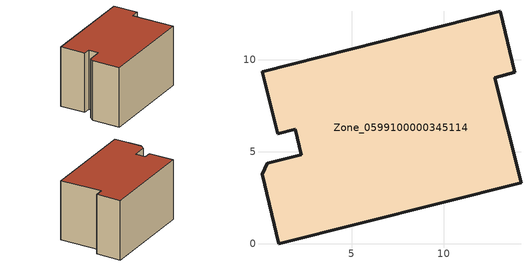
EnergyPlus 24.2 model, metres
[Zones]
Zone_0599100000345114
 floor ground (C_G): 13.09,12.65 13.88,9.32 12.77,9.04 14.21,3.33 1.04,0 0.12,3.77 0.41,4.37 2.26,4.84 1.92,6.22 0.97,5.98 0.12,9.36 z0
 wall outside (C_F): 14.21,3.33 12.77,9.04 13.88,9.32 13.09,12.65 0.12,9.36 0.97,5.98 1.92,6.22 2.26,4.84 0.41,4.37 0.12,3.77 1.04,0 14.21,3.33 z0:8.35
 roof outside (C_R): 0.12,3.77 1.04,0 14.21,3.33 12.77,9.04 13.88,9.32 13.09,12.65 0.12,9.36 0.97,5.98 1.92,6.22 2.26,4.84 0.41,4.37 z8.35
[BUILDING]
Pand.0599100000345114: North Axis=0; Terrain=City; Loads Convergence Tolerance Value=0.04; Temperature Convergence Tolerance Value=0.4; Solar Distribution=FullExterior; Maximum Number of Warmup Days=25; Minimum Number of Warmup Days=1
[Site:Location]
Rotterdam.The.Hague.AP_ZH_NLD Design_Conditions: Latitude=51.96; Longitude=4.45; Time Zone=1; Elevation=-4.5
[SITE:GROUNDTEMPERATURE:BUILDINGSURFACE]
18, 18, 18, 18, 18, 18, 18, 18, 18, 18, 18, 18
[MATERIAL] Thermal Absorptance=0.9; Solar Absorptance=0.7; Visible Absorptance=0.7
Name | Roughness | Thickness | Conductivity | Density | Specific Heat
G.TC.1992-2005 | MediumSmooth | 0.15 | 0.06 | 540 | 1210
F.TC.1992-2005 | Rough | 0.3 | 0.12 | 1920 | 840
R.TC.1992-2005 | MediumRough | 0.2 | 0.08 | 1500 | 1000
[CONSTRUCTION]
C_G: G.TC.1992-2005
C_F: F.TC.1992-2005
C_R: R.TC.1992-2005
[ZONE]
Zone_0599100000345114: Type=1; Multiplier=1; Ceiling Height=Autocalculate; Volume=Autocalculate; Floor Area=autocalculate; Part of Total Floor Area=Yes
[ZONEINFILTRATION:DESIGNFLOWRATE]
Infil_Zone_0599100000345114: Zone or ZoneList or Space or SpaceList=Zone_0599100000345114; Schedule=AlwaysOn; Design Flow Rate Calculation Method=Flow/Area; Flow Rate per Floor Area=0.0015; Constant Term Coefficient=1; Temperature Term Coefficient=0; Velocity Term Coefficient=0; Velocity Squared Term Coefficient=0
[HVACTEMPLATE:ZONE:IDEALLOADSAIRSYSTEM]
Zone_0599100000345114: Maximum Heating Supply Air Temperature=50; Minimum Cooling Supply Air Temperature=13; Maximum Heating Supply Air Humidity Ratio=0.0156; Minimum Cooling Supply Air Humidity Ratio=0.0077; Heating Limit=NoLimit; Cooling Limit=NoLimit; Dehumidification Control Type=ConstantSensibleHeatRatio; Cooling Sensible Heat Ratio=0.7; Dehumidification Setpoint=60; Humidification Control Type=None; Humidification Setpoint=30; Outdoor Air Method=None; Outdoor Air Flow Rate per Person=0.00944; Outdoor Air Flow Rate per Zone Floor Area=0; Outdoor Air Flow Rate per Zone=0; Demand Controlled Ventilation Type=None; Outdoor Air Economizer Type=NoEconomizer; Heat Recovery Type=None; Sensible Heat Recovery Effectiveness=0.7; Latent Heat Recovery Effectiveness=0.65
[ZONECONTROL:THERMOSTAT]
ThermostatControl_Zone_0599100000345114: Zone or ZoneList=Zone_0599100000345114; Control Type Schedule=DualSetpointControlType; Control 1=Thermostat_Zone_0599100000345114; Temperature Difference Between Cutout And Setpoint=0
[THERMOSTATSETPOINT:DUALSETPOINT]
Thermostat_Zone_0599100000345114: Heating Setpoint Temperature Schedule=HeatingSetpoint_Zone_0599100000345114; Cooling Setpoint Temperature Schedule=CoolingSetpoint_Zone_0599100000345114
[SCHEDULE:COMPACT]
HeatingSetpoint_Zone_0599100000345114: Through: 12/31, For: AllDays, Until: 24:00, 21
CoolingSetpoint_Zone_0599100000345114: Through: 12/31, For: AllDays, Until: 24:00, 24
DualSetpointControlType: Through: 12/31, For: AllDays, Until: 24:00, 4
AlwaysOn: Through: 12/31, For: AllDays, Until: 24:00, 1
